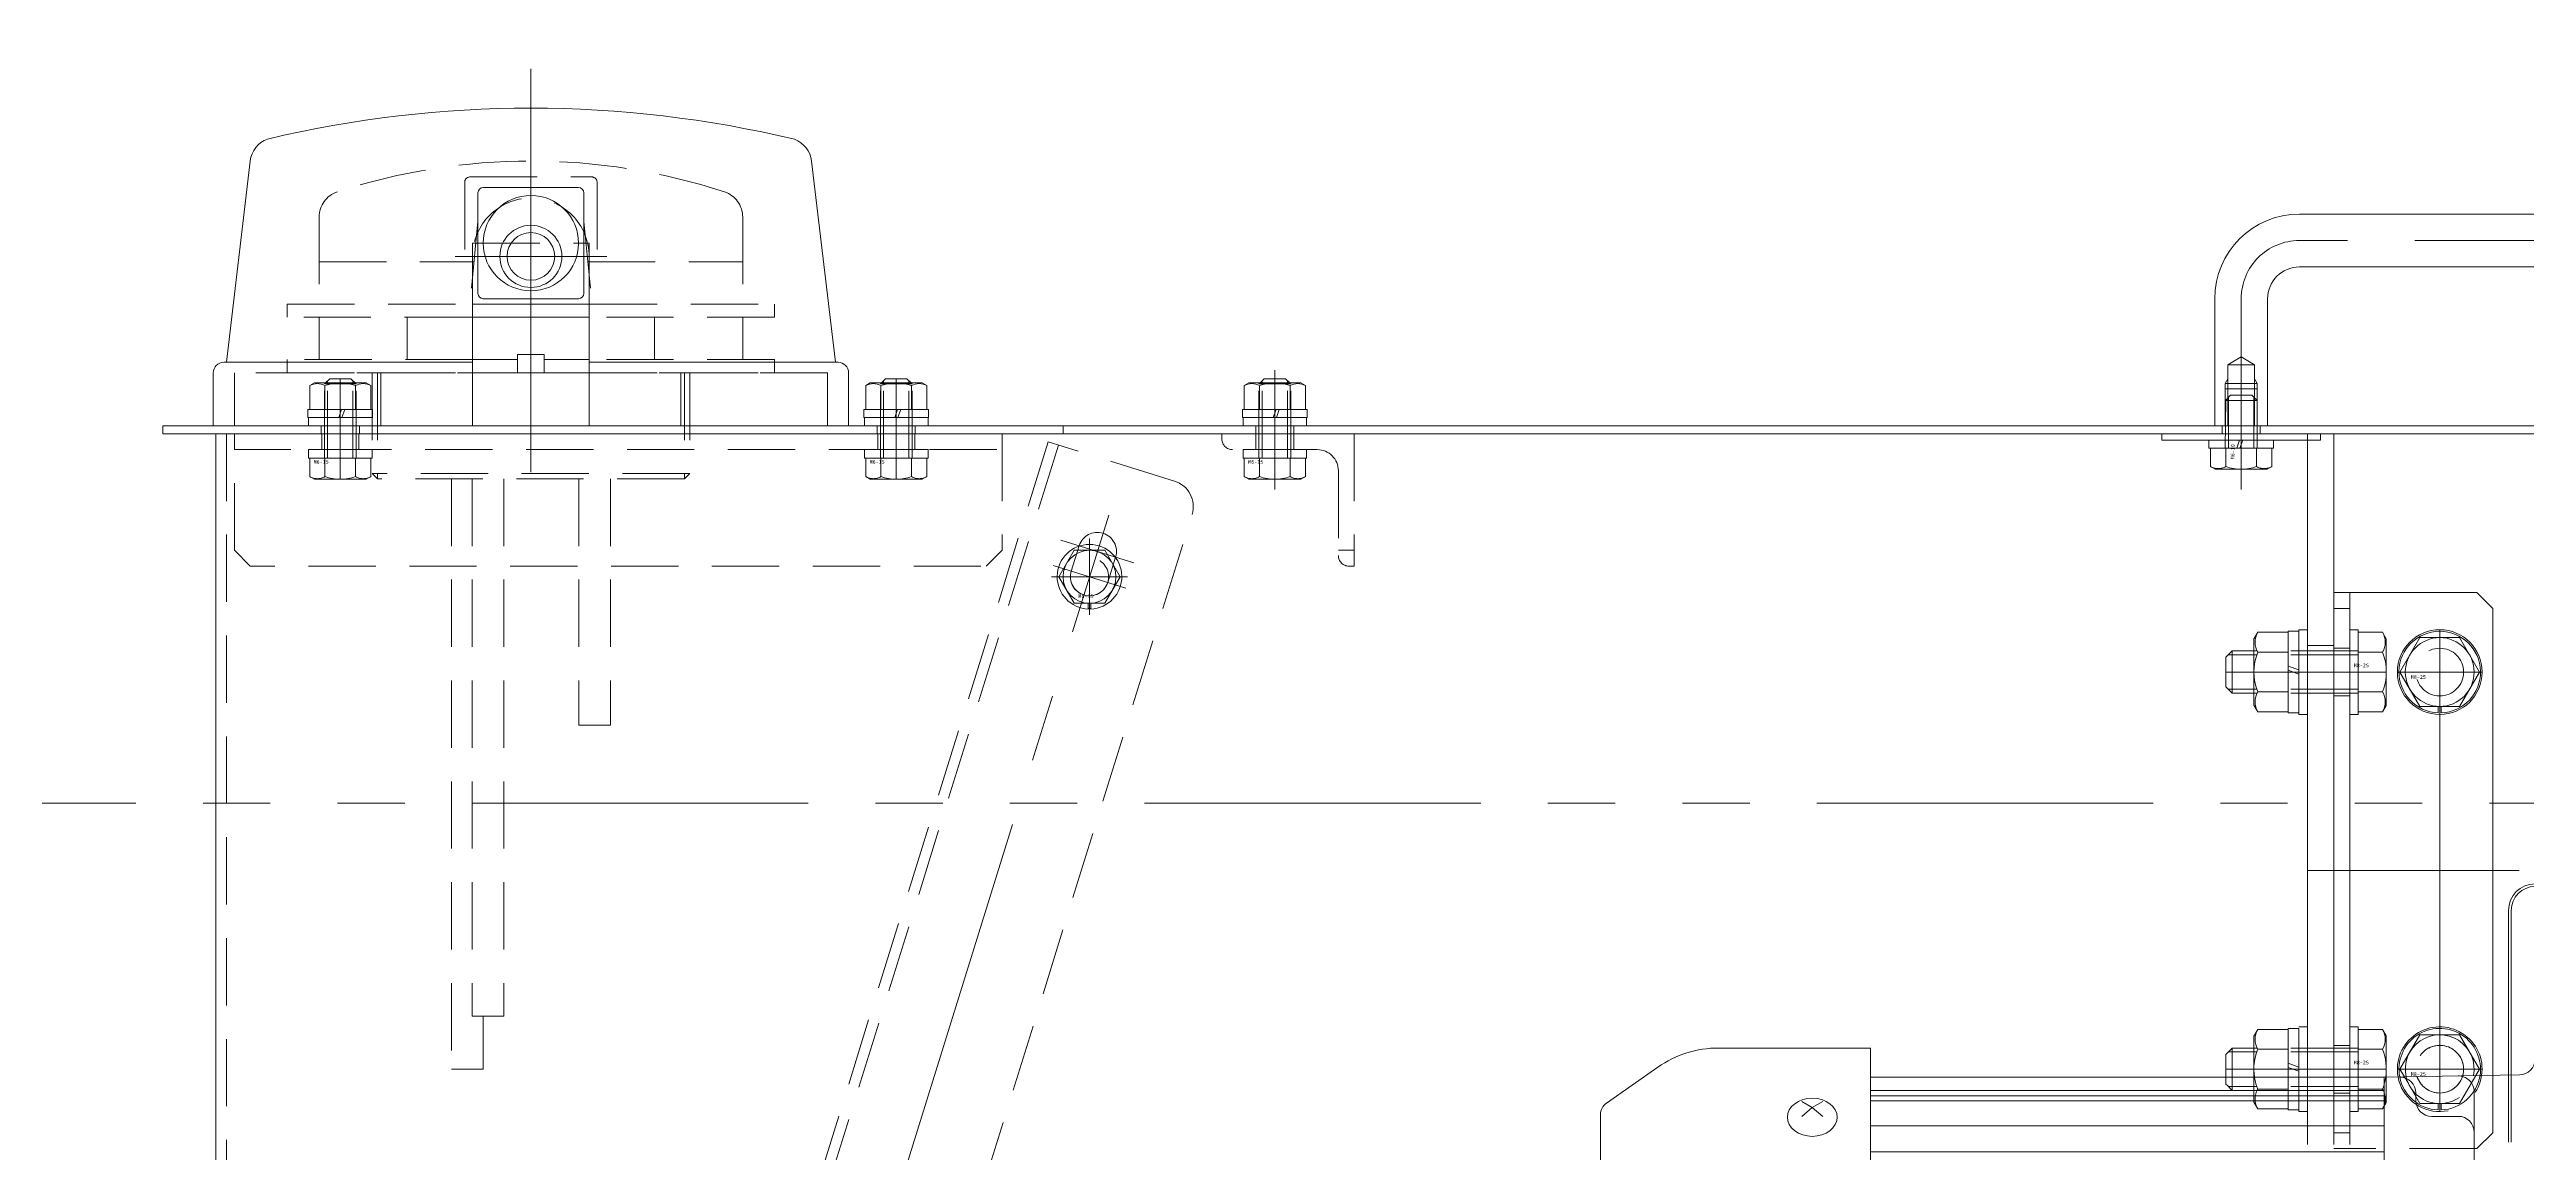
# Model space of a CAD drawing. Units: millimetres at full size. Extents: x -34906 to 7411, y -8440 to 3030.
# Drawn here: x 344.1 to 811.9, y -2925.3 to -2717 of the extents above; entities that cross this region are included whole.
import ezdxf
from ezdxf.enums import TextEntityAlignment as Align

# ---------------------------------------------------------------- set-up
doc = ezdxf.new("R2010")
doc.units = ezdxf.units.MM
doc.header["$LTSCALE"] = 4
for name, pattern in [('USER1', [28.575, 19.05, -3.175, 3.175, -3.175]), ('USER3', [31.75, 15.875, -3.175, 3.175, -3.175, 3.175, -3.175]), ('USER4', [4.7625, 3.175, -1.5875])]:
    doc.linetypes.add(name, pattern=pattern)
for name, color, linetype, lineweight in [('0-0_0', 7, 'Continuous', 9), ('0-2_01_外形線', 7, 'Continuous', 18), ('0-3_04_中心線', 7, 'USER1', 9), ('0-6_02_細線', 5, 'Continuous', 18), ('0-8_05_仮想線', 2, 'Continuous', 18), ('0-A_03_かくれ線', 6, 'USER4', 18)]:
    doc.layers.add(name, color=color, linetype=linetype, lineweight=lineweight)
doc.styles.add('ＭＳ ゴシック', font='')
doc.styles.get('ＭＳ ゴシック').set_extended_font_data('MS Gothic')

msp = doc.modelspace()

# ---------------------------------------------------------------- linework, layer by layer
at = {"layer": '0-0_0', "lineweight": 18}
for p, q in [((424.033, -2788.086), (424.033, -2753.586)), ((446.033, -2788.086), (446.033, -2753.586)), ((446.033, -2778.086), (424.033, -2778.086)), ((647.867, -2909.203), (638.141, -2916.013)), ((688.033, -2905.586), (659.339, -2905.586)), ((688.033, -2970.586), (688.033, -2905.586)), ((688.033, -2911.086), (785.033, -2911.086)), ((688.033, -2913.586), (785.033, -2913.586)), ((755.033, -2911.086), (785.033, -2911.086)), ((785.033, -2911.103), (810.585, -2910.649)), ((785.033, -2970.586), (785.033, -2911.086)), ((785.033, -2911.086), (785.033, -2970.586)), ((791.033, -2915.086), (791.033, -2914.086)), ((802.033, -3027.325), (802.033, -2913.847)), ((637.033, -2970.586), (637.033, -2918.143)), ((675.033, -2915.67), (677.033, -2916.846)), ((677.033, -2916.846), (675.033, -2918.498)), ((688.033, -2914.586), (785.033, -2914.586)), ((688.033, -2915.586), (785.033, -2915.586)), ((791.033, -2915.086), (791.033, -2915.489)), ((794.033, -2918.489), (799.033, -2918.489)), ((688.033, -2920.27), (785.033, -2920.27)), ((688.033, -2925.22), (785.033, -2925.22))]:
    msp.add_line(p, q, dxfattribs=at)
msp.add_lwpolyline([(681.733, -2918.662), (681.642, -2917.959), (681.375, -2917.283), (680.94, -2916.66), (680.356, -2916.114), (679.644, -2915.666), (678.831, -2915.333), (677.949, -2915.128), (677.033, -2915.059), (676.116, -2915.128), (675.234, -2915.333), (674.421, -2915.666), (673.709, -2916.114), (673.125, -2916.66), (672.69, -2917.283), (672.423, -2917.959), (672.333, -2918.662), (672.423, -2919.365), (672.69, -2920.041), (673.125, -2920.664), (673.709, -2921.21), (674.421, -2921.658), (675.234, -2921.991), (676.116, -2922.196), (677.033, -2922.266), (677.949, -2922.196), (678.831, -2921.991), (679.644, -2921.658), (680.356, -2921.21), (680.94, -2920.664), (681.375, -2920.041), (681.642, -2919.365)], close=True, dxfattribs=at)
msp.add_lwpolyline([(679.033, -2915.67), (677.033, -2916.846), (679.033, -2918.498)], dxfattribs=at)
for centre, radius, start, end in [((659.339, -2925.586), 20, 90, 125), ((810.533, -2907.649), 3, 271, 0), ((788.033, -2914.086), 3, 0, 90), ((799.033, -2913.847), 3, 0, 90.98117), ((639.633, -2918.143), 2.6, 125, 180), ((794.033, -2915.489), 3, 180, 270), ((799.033, -2921.489), 3, 0, 90)]:
    msp.add_arc(centre, radius, start, end, dxfattribs=at)
at = {"layer": '0-2_01_外形線'}
for p, q in [((377.533, -2776.086), (382.033, -2738.086)), ((492.533, -2776.086), (488.033, -2738.086)), ((425.033, -2744.086), (425.033, -2763.086)), ((426.033, -2743.086), (444.033, -2743.086)), ((445.033, -2744.086), (445.033, -2763.086)), ((867.033, -2748.087), (769.033, -2748.087)), ((443.679, -2756.086), (426.533, -2756.086)), ((867.033, -2758.087), (769.033, -2758.087)), ((426.033, -2764.086), (444.033, -2764.086)), ((753.033, -2788.086), (753.033, -2764.087)), ((763.033, -2788.086), (763.033, -2764.087)), ((446.033, -2765.086), (424.033, -2765.086)), ((446.033, -2767.586), (424.033, -2767.586)), ((375.033, -2788.086), (375.033, -2778.086)), ((424.033, -2776.086), (377.033, -2776.086)), ((432.533, -2775.586), (424.033, -2775.586)), ((437.533, -2774.586), (437.533, -2778.086)), ((446.033, -2775.586), (437.533, -2775.586)), ((446.033, -2776.086), (493.033, -2776.086)), ((495.033, -2788.086), (495.033, -2778.086)), ((393.259, -2780.49), (394.133, -2779.986)), ((393.259, -2784.986), (393.259, -2780.49)), ((394.133, -2779.986), (403.933, -2779.986)), ((396.146, -2785.086), (396.146, -2780.59)), ((396.233, -2779.986), (397.033, -2779.186)), ((401.033, -2779.186), (397.033, -2779.186)), ((399.033, -2780.086), (399.033, -2785.086)), ((401.833, -2779.986), (401.033, -2779.186)), ((401.92, -2784.986), (401.92, -2780.49)), ((498.259, -2780.49), (499.133, -2779.986)), ((498.259, -2784.986), (498.259, -2780.49)), ((499.133, -2779.986), (508.933, -2779.986)), ((501.146, -2785.086), (501.146, -2780.59)), ((501.233, -2779.986), (502.033, -2779.186)), ((506.033, -2779.186), (502.033, -2779.186)), ((504.033, -2780.086), (504.033, -2785.086)), ((506.833, -2779.986), (506.033, -2779.186)), ((506.92, -2784.986), (506.92, -2780.49)), ((569.759, -2780.49), (570.633, -2779.986)), ((569.759, -2784.986), (569.759, -2780.49)), ((570.633, -2779.986), (580.433, -2779.986)), ((572.646, -2785.086), (572.646, -2780.59)), ((572.733, -2779.986), (573.533, -2779.186)), ((577.533, -2779.186), (573.533, -2779.186)), ((575.533, -2780.086), (575.533, -2785.086)), ((578.333, -2779.986), (577.533, -2779.186)), ((578.42, -2784.986), (578.42, -2780.49)), ((392.933, -2784.986), (399.279, -2784.986)), ((392.933, -2786.486), (392.933, -2784.986)), ((392.933, -2786.486), (398.733, -2786.486)), ((405.033, -2786.486), (393.033, -2786.486)), ((393.033, -2786.486), (393.033, -2788.086)), ((393.259, -2784.986), (404.806, -2784.986)), ((398.733, -2786.486), (399.279, -2784.986)), ((399.033, -2784.986), (399.033, -2786.486)), ((399.333, -2786.486), (399.879, -2784.986)), ((399.333, -2786.486), (405.133, -2786.486)), ((399.879, -2784.986), (405.133, -2784.986)), ((405.033, -2786.486), (405.033, -2788.086)), ((405.133, -2784.986), (405.133, -2786.486)), ((497.933, -2784.986), (504.279, -2784.986)), ((497.933, -2786.486), (497.933, -2784.986)), ((497.933, -2786.486), (503.733, -2786.486)), ((510.033, -2786.486), (498.033, -2786.486)), ((498.033, -2786.486), (498.033, -2788.086)), ((498.259, -2784.986), (509.806, -2784.986)), ((503.733, -2786.486), (504.279, -2784.986)), ((504.033, -2784.986), (504.033, -2786.486)), ((504.333, -2786.486), (504.879, -2784.986)), ((504.333, -2786.486), (510.133, -2786.486)), ((504.879, -2784.986), (510.133, -2784.986)), ((510.033, -2786.486), (510.033, -2788.086)), ((510.133, -2784.986), (510.133, -2786.486)), ((569.433, -2784.986), (575.779, -2784.986)), ((569.433, -2786.486), (569.433, -2784.986)), ((569.433, -2786.486), (575.233, -2786.486)), ((581.533, -2786.486), (569.533, -2786.486)), ((569.533, -2786.486), (569.533, -2788.086)), ((569.759, -2784.986), (581.306, -2784.986)), ((575.233, -2786.486), (575.779, -2784.986)), ((575.533, -2784.986), (575.533, -2786.486)), ((575.833, -2786.486), (576.379, -2784.986)), ((575.833, -2786.486), (581.633, -2786.486)), ((576.379, -2784.986), (581.633, -2784.986)), ((581.533, -2786.486), (581.533, -2788.086)), ((581.633, -2784.986), (581.633, -2786.486)), ((375.033, -2788.086), (495.033, -2788.086)), ((375.533, -2789.586), (375.533, -3134.586)), ((770.533, -2789.586), (375.533, -2789.586)), ((405.033, -2788.086), (393.033, -2788.086)), ((510.033, -2788.086), (498.033, -2788.086)), ((581.533, -2788.086), (569.533, -2788.086)), ((753.033, -2788.086), (763.033, -2788.086)), ((770.533, -2789.586), (775.533, -2789.586)), ((770.533, -2911.086), (770.533, -2789.586)), ((770.533, -2789.586), (770.533, -2911.086)), ((775.533, -2911.086), (775.533, -2789.586)), ((1095.533, -2789.586), (775.533, -2789.586)), ((775.533, -2911.086), (775.533, -2789.586)), ((534.759, -2816.586), (537.646, -2811.586)), ((537.646, -2811.586), (543.42, -2811.586)), ((543.42, -2811.586), (546.306, -2816.586)), ((537.646, -2821.586), (534.759, -2816.586)), ((775.533, -2819.586), (802.533, -2819.586)), ((775.533, -2911.086), (775.533, -2819.586)), ((778.533, -2911.086), (778.533, -2819.586)), ((540.308, -2821.586), (540.308, -2822.682)), ((540.758, -2821.586), (540.758, -2822.682)), ((775.533, -2822.586), (778.533, -2822.586)), ((760.433, -2840.836), (760.433, -2828.336)), ((766.933, -2833.458), (766.933, -2826.886)), ((766.933, -2826.886), (768.933, -2826.886)), ((766.933, -2842.092), (766.933, -2827.08)), ((768.933, -2826.586), (768.933, -2842.586)), ((768.933, -2826.586), (770.533, -2826.586)), ((768.933, -2834.186), (768.933, -2826.886)), ((770.533, -2842.586), (770.533, -2826.586)), ((778.533, -2826.586), (778.533, -2842.586)), ((778.533, -2826.586), (780.133, -2826.586)), ((780.133, -2842.586), (780.133, -2826.586)), ((780.133, -2842.092), (780.133, -2827.08)), ((780.133, -2827.08), (784.737, -2827.08)), ((784.737, -2827.08), (785.433, -2828.286)), ((785.433, -2828.286), (785.433, -2840.886)), ((791.78, -2828.086), (799.286, -2828.086)), ((799.286, -2828.086), (803.038, -2834.586)), ((755.433, -2831.486), (755.133, -2831.786)), ((755.133, -2831.786), (755.133, -2837.386)), ((756.333, -2830.586), (755.433, -2831.486)), ((756.333, -2830.586), (756.333, -2838.586)), ((760.433, -2830.586), (756.333, -2830.586)), ((766.933, -2830.833), (761.158, -2830.833)), ((768.933, -2834.186), (766.933, -2833.458)), ((766.933, -2842.286), (766.933, -2834.258)), ((768.933, -2834.986), (766.933, -2834.258)), ((780.133, -2830.833), (784.737, -2830.833)), ((803.038, -2834.586), (799.286, -2841.086)), ((755.433, -2837.686), (755.133, -2837.386)), ((756.333, -2838.586), (755.433, -2837.686)), ((760.433, -2838.586), (756.333, -2838.586)), ((766.933, -2838.339), (761.158, -2838.339)), ((768.933, -2842.286), (768.933, -2834.986)), ((780.133, -2838.339), (784.737, -2838.339)), ((768.933, -2842.286), (766.933, -2842.286)), ((768.933, -2842.586), (770.533, -2842.586)), ((778.533, -2842.586), (780.133, -2842.586)), ((780.133, -2842.092), (784.737, -2842.092)), ((784.737, -2842.092), (785.433, -2840.886)), ((799.286, -2841.086), (791.78, -2841.086)), ((795.233, -2841.086), (795.233, -2842.28)), ((795.833, -2841.086), (795.833, -2842.28)), ((808.533, -2879.586), (808.533, -2910.685)), ((809.033, -2910.676), (809.033, -2879.586)), ((760.433, -2911.086), (760.433, -2903.336)), ((766.933, -2901.886), (768.933, -2901.886)), ((768.933, -2901.586), (770.533, -2901.586)), ((768.933, -2909.986), (768.933, -2901.886)), ((770.533, -2911.086), (770.533, -2901.586)), ((778.533, -2901.586), (778.533, -2911.086)), ((778.533, -2901.586), (780.133, -2901.586)), ((780.133, -2911.086), (780.133, -2901.586)), ((780.133, -2902.08), (784.737, -2902.08)), ((784.737, -2902.08), (785.433, -2903.286)), ((785.433, -2903.286), (785.433, -2911.096)), ((788.027, -2909.586), (791.78, -2903.086)), ((791.78, -2903.086), (799.286, -2903.086)), ((799.286, -2903.086), (803.038, -2909.586)), ((755.433, -2906.486), (755.133, -2906.786)), ((755.133, -2906.786), (755.133, -2911.086)), ((756.333, -2905.586), (755.433, -2906.486)), ((756.333, -2905.586), (756.333, -2911.086)), ((760.433, -2905.586), (756.333, -2905.586)), ((766.933, -2905.833), (761.158, -2905.833)), ((768.933, -2909.186), (766.933, -2908.458)), ((768.933, -2909.986), (766.933, -2909.258)), ((780.133, -2905.833), (784.737, -2905.833)), ((788.864, -2911.035), (788.027, -2909.586)), ((803.038, -2909.586), (802.34, -2910.795)), ((755.433, -2912.686), (755.133, -2912.386)), ((756.333, -2913.586), (755.433, -2912.686)), ((760.433, -2913.586), (756.333, -2913.586)), ((768.933, -2911.086), (768.933, -2909.986)), ((780.133, -2913.339), (784.737, -2913.339)), ((761.158, -2917.092), (760.433, -2915.836)), ((768.933, -2917.286), (766.933, -2917.286)), ((768.933, -2917.586), (770.533, -2917.586)), ((778.533, -2917.586), (780.133, -2917.586)), ((780.133, -2917.092), (784.737, -2917.092)), ((784.737, -2917.092), (785.433, -2915.886))]:
    msp.add_line(p, q, dxfattribs=at)
for points in [[(437.533, -2774.586), (432.533, -2774.586), (432.533, -2778.086)], [(404.806, -2784.986), (404.806, -2780.49), (403.933, -2779.986)], [(509.806, -2784.986), (509.806, -2780.49), (508.933, -2779.986)], [(581.306, -2784.986), (581.306, -2780.49), (580.433, -2779.986)], [(1097.533, -2788.086), (535.533, -2788.086), (535.533, -2789.586), (1097.533, -2789.586)], [(546.306, -2816.586), (543.42, -2821.586), (537.646, -2821.586)], [(805.533, -2910.738), (805.533, -2822.586), (802.533, -2819.586)], [(766.933, -2827.08), (761.158, -2827.08), (760.433, -2828.336)], [(791.78, -2841.086), (788.027, -2834.586), (791.78, -2828.086)], [(766.933, -2842.092), (761.158, -2842.092), (760.433, -2840.836)], [(766.933, -2902.08), (761.158, -2902.08), (760.433, -2903.336)], [(766.933, -2911.086), (766.933, -2909.258), (766.933, -2901.886)]]:
    msp.add_lwpolyline(points, dxfattribs=at)
msp.add_lwpolyline([(535.533, -2788.086), (365.533, -2788.086), (365.533, -2789.586), (535.533, -2789.586)], close=True, dxfattribs=at)
for centre, radius in [((435.033, -2753.586), 9), ((435.033, -2756.086), 5.866), ((435.033, -2756.086), 4.5), ((540.533, -2816.586), 5), ((795.533, -2834.586), 8), ((795.533, -2834.586), 6.5)]:
    msp.add_circle(centre, radius, dxfattribs=at)
for centre, radius, start, end in [((434.968, -2942.521), 214.424, 76.56501, 103.39964), ((387, -2738.628), 5, 110.14987, 173.41806), ((483.066, -2738.659), 5, 6.58194, 69.85013), ((426.033, -2744.086), 1, 90, 180), ((444.033, -2744.086), 1, 0, 90), ((769.033, -2764.087), 16, 90, 180), ((769.033, -2764.087), 6, 90, 180), ((426.033, -2763.086), 1, 180, 270), ((444.033, -2763.086), 1, 270, 0), ((377.033, -2778.086), 2, 90, 180), ((493.033, -2778.086), 2, 0, 90), ((394.703, -2782.99), 2.887, 60.00001, 119.99999), ((399.033, -2788.5), 8.514, 70.18087, 109.81913), ((403.363, -2782.99), 2.887, 60.00001, 119.99999), ((499.703, -2782.99), 2.887, 60.00001, 119.99999), ((504.033, -2788.5), 8.514, 70.18087, 109.81913), ((508.363, -2782.99), 2.887, 60.00001, 119.99999), ((571.203, -2782.99), 2.887, 60.00001, 119.99999), ((575.533, -2788.5), 8.514, 70.18087, 109.81913), ((579.863, -2782.99), 2.887, 60.00001, 119.99999), ((540.533, -2816.586), 6.1, 272.11385, 267.88615), ((540.533, -2816.586), 6, 267.8509, 272.11385), ((764.408, -2828.957), 3.753, 150.00001, 209.99999), ((781.487, -2828.957), 3.753, 330.00001, 29.99999), ((795.533, -2834.586), 7.7, 272.23287, 267.76713), ((770.509, -2834.586), 10.076, 158.13461, 201.86539), ((774.968, -2834.586), 10.465, 338.98558, 21.01442), ((764.408, -2840.215), 3.753, 150.00001, 209.99999), ((781.487, -2840.215), 3.753, 330.00001, 29.99999), ((813.533, -2879.586), 5, 90, 180), ((813.533, -2879.586), 4.5, 90, 180), ((764.408, -2903.957), 3.753, 150.00001, 209.99999), ((781.487, -2903.957), 3.753, 330.00001, 29.99999), ((795.533, -2909.586), 8, 351.44811, 190.59101), ((795.533, -2909.586), 7.7, 351.07148, 190.96764), ((795.533, -2909.586), 6.5, 349.2106, 192.82852), ((770.509, -2909.586), 10.076, 158.13461, 188.56001), ((774.968, -2909.586), 10.465, 351.69201, 21.01442)]:
    msp.add_arc(centre, radius, start, end, dxfattribs=at)
at = {"layer": '0-3_04_中心線', "color": 1, "lineweight": 18}
for p, q in [((435.033, -2796.847), (435.033, -2717.026)), ((867.033, -2753.087), (769.033, -2753.087)), ((758.033, -2798.086), (758.033, -2764.087)), ((575.533, -2777.586), (575.533, -2800.086)), ((575.533, -2800.086), (575.533, -2778.086)), ((575.533, -2797.086), (575.533, -2778.086)), ((575.533, -2799.586), (575.533, -2778.086)), ((758.033, -2777.586), (758.033, -2800.086)), ((758.033, -2799.586), (758.033, -2778.086)), ((399.033, -2779.186), (399.033, -2798.186)), ((399.033, -2795.086), (399.033, -2782.586)), ((435.033, -2795.086), (435.033, -2782.586)), ((504.033, -2779.186), (504.033, -2798.186)), ((504.033, -2795.086), (504.033, -2782.586)), ((575.533, -2779.186), (575.533, -2798.186)), ((758.032, -2782.285), (758.032, -2796.285)), ((399.033, -2797.586), (399.033, -2784.586)), ((504.033, -2797.586), (504.033, -2784.586)), ((575.533, -2798.086), (575.533, -2785.086)), ((503.38, -2936.146), (544.153, -2804.935)), ((535.141, -2809.675), (548.892, -2813.948)), ((540.533, -2823.786), (540.533, -2809.386)), ((540.533, -2810.486), (540.533, -2822.686)), ((533.657, -2814.449), (547.408, -2818.723)), ((547.733, -2816.586), (533.333, -2816.586)), ((534.433, -2816.586), (546.633, -2816.586)), ((795.533, -2826.586), (795.533, -2842.586)), ((795.533, -2827.086), (795.533, -2917.086)), ((795.533, -2915.186), (795.533, -2828.986)), ((795.533, -2840.186), (795.533, -2828.986)), ((785.433, -2834.586), (755.133, -2834.586)), ((768.033, -2834.586), (778.033, -2834.586)), ((770.533, -2834.586), (783.533, -2834.586)), ((787.533, -2834.586), (803.533, -2834.586)), ((788.033, -2834.586), (803.033, -2834.586)), ((801.133, -2834.586), (789.933, -2834.586)), ((770.533, -2872.086), (810.533, -2872.086)), ((795.533, -2901.586), (795.533, -2917.586)), ((795.533, -2915.186), (795.533, -2903.986)), ((785.433, -2909.586), (755.133, -2909.586)), ((768.033, -2909.586), (778.033, -2909.586)), ((770.533, -2909.586), (783.533, -2909.586)), ((787.533, -2909.586), (803.533, -2909.586)), ((788.033, -2909.586), (803.033, -2909.586)), ((801.133, -2909.586), (789.933, -2909.586))]:
    msp.add_line(p, q, dxfattribs=at)
msp.add_arc((769.033, -2764.087), 11, 90, 180, dxfattribs=at)
at = {"layer": '0-6_02_細線'}
for p, q in [((396.633, -2779.586), (396.633, -2779.986)), ((401.433, -2779.586), (401.433, -2779.986)), ((501.633, -2779.586), (501.633, -2779.986)), ((506.433, -2779.586), (506.433, -2779.986)), ((573.133, -2779.586), (573.133, -2779.986)), ((577.933, -2779.586), (577.933, -2779.986)), ((760.433, -2831.336), (755.583, -2831.336)), ((760.433, -2837.836), (755.583, -2837.836)), ((760.433, -2906.336), (755.583, -2906.336))]:
    msp.add_line(p, q, dxfattribs=at)
at = {"layer": '0-8_05_仮想線', "linetype": 'USER3'}
msp.add_line((1122.409, -2859.317), (-1065.701, -2859.317), dxfattribs=at)
at = {"layer": '0-A_03_かくれ線'}
for p, q in [((423.533, -2741.086), (446.533, -2741.086)), ((422.533, -2742.086), (422.533, -2757.086)), ((447.533, -2742.086), (447.533, -2757.086)), ((395.033, -2748.654), (395.033, -2765.086)), ((425.033, -2749.475), (423.502, -2765.086)), ((445.033, -2749.475), (446.563, -2765.086)), ((475.033, -2748.654), (475.033, -2765.086)), ((424.033, -2753.586), (446.033, -2753.586)), ((395.033, -2757.086), (424.287, -2757.086)), ((420.707, -2756.125), (449.358, -2756.125)), ((424.033, -2756.086), (424.033, -2788.086)), ((445.779, -2757.086), (475.033, -2757.086)), ((446.033, -2756.086), (446.033, -2788.086)), ((389.033, -2765.086), (481.033, -2765.086)), ((389.033, -2767.586), (389.033, -2765.086)), ((481.033, -2767.586), (389.033, -2767.586)), ((395.033, -2767.586), (395.033, -2775.586)), ((411.663, -2767.586), (411.663, -2775.586)), ((435.033, -2768.215), (435.033, -2795.622)), ((458.403, -2767.586), (458.403, -2775.586)), ((475.033, -2767.586), (475.033, -2775.586)), ((481.033, -2765.086), (481.033, -2767.586)), ((491.033, -2778.086), (379.033, -2778.086)), ((379.033, -2778.086), (379.033, -2788.086)), ((424.033, -2775.586), (389.033, -2775.586)), ((389.033, -2775.586), (389.033, -2778.086)), ((389.033, -2778.086), (481.033, -2778.086)), ((405.033, -2778.086), (405.033, -2797.086)), ((406.033, -2778.086), (406.033, -2798.086)), ((406.704, -2778.086), (406.704, -2788.086)), ((481.033, -2775.586), (446.033, -2775.586)), ((463.361, -2778.086), (463.361, -2788.086)), ((464.033, -2778.086), (464.033, -2798.086)), ((481.033, -2778.086), (481.033, -2775.586)), ((491.033, -2778.086), (491.033, -2788.086)), ((758.033, -2775.084), (755.533, -2776.586)), ((755.533, -2776.586), (755.533, -2788.086)), ((760.533, -2776.586), (758.033, -2775.084)), ((396.033, -2780.186), (396.233, -2779.986)), ((402.033, -2780.186), (396.033, -2780.186)), ((396.033, -2794.186), (396.033, -2780.186)), ((396.633, -2794.186), (396.633, -2779.986)), ((401.433, -2794.186), (401.433, -2779.986)), ((402.033, -2780.186), (401.833, -2779.986)), ((402.033, -2794.186), (402.033, -2780.186)), ((501.033, -2780.186), (501.233, -2779.986)), ((507.033, -2780.186), (501.033, -2780.186)), ((501.033, -2794.186), (501.033, -2780.186)), ((501.633, -2794.186), (501.633, -2779.986)), ((506.433, -2794.186), (506.433, -2779.986)), ((507.033, -2780.186), (506.833, -2779.986)), ((507.033, -2794.186), (507.033, -2780.186)), ((572.533, -2780.186), (572.733, -2779.986)), ((578.533, -2780.186), (572.533, -2780.186)), ((572.533, -2794.186), (572.533, -2780.186)), ((573.133, -2794.186), (573.133, -2779.986)), ((577.933, -2794.186), (577.933, -2779.986)), ((578.533, -2780.186), (578.333, -2779.986)), ((578.533, -2794.186), (578.533, -2780.186)), ((755.032, -2783.285), (755.232, -2783.085)), ((755.032, -2792.285), (755.132, -2783.185)), ((761.032, -2783.285), (755.032, -2783.285)), ((755.033, -2780.086), (755.533, -2779.22)), ((761.033, -2781.086), (755.033, -2781.086)), ((755.232, -2783.085), (756.032, -2782.285)), ((755.632, -2792.285), (755.632, -2782.685)), ((755.632, -2782.685), (755.632, -2783.085)), ((760.032, -2782.285), (756.032, -2782.285)), ((760.033, -2780.086), (756.033, -2780.086)), ((760.832, -2783.085), (760.032, -2782.285)), ((760.432, -2792.285), (760.432, -2782.685)), ((760.432, -2782.685), (760.432, -2783.085)), ((761.033, -2780.086), (760.533, -2779.22)), ((761.032, -2783.285), (760.832, -2783.085)), ((761.032, -2792.285), (761.032, -2783.285)), ((761.033, -2788.086), (761.033, -2780.086)), ((575.533, -2797.586), (575.533, -2784.586)), ((377.533, -2789.586), (377.533, -3157.586)), ((379.033, -2811.586), (379.033, -2789.586)), ((523.033, -2789.586), (379.033, -2789.586)), ((523.033, -2792.586), (379.033, -2792.586)), ((405.033, -2792.586), (393.033, -2792.586)), ((393.033, -2792.586), (393.033, -2794.186)), ((395.433, -2788.086), (395.433, -2789.586)), ((395.533, -2792.586), (395.533, -2789.586)), ((402.533, -2792.586), (402.533, -2789.586)), ((402.633, -2788.086), (402.633, -2789.586)), ((405.033, -2788.086), (405.033, -2789.586)), ((405.033, -2792.586), (405.033, -2794.186)), ((465.033, -2788.086), (465.033, -2789.586)), ((532.737, -2791.126), (484.664, -2945.829)), ((534.647, -2791.719), (486.574, -2946.422)), ((510.033, -2792.586), (498.033, -2792.586)), ((498.033, -2792.586), (498.033, -2794.186)), ((500.433, -2788.086), (500.433, -2789.586)), ((500.533, -2792.586), (500.533, -2789.586)), ((507.533, -2792.586), (507.533, -2789.586)), ((507.633, -2788.086), (507.633, -2789.586)), ((510.033, -2792.586), (510.033, -2794.186)), ((524.033, -2789.586), (524.033, -2811.586)), ((556.611, -2798.544), (532.737, -2791.126)), ((590.533, -2789.586), (565.533, -2789.586)), ((565.533, -2789.586), (565.533, -2790.586)), ((583.533, -2792.586), (567.533, -2792.586)), ((581.533, -2792.586), (569.533, -2792.586)), ((569.533, -2792.586), (569.533, -2794.186)), ((571.933, -2790.086), (571.933, -2788.086)), ((571.933, -2789.586), (571.933, -2788.086)), ((571.933, -2789.586), (571.933, -2788.086)), ((571.933, -2788.086), (571.933, -2789.586)), ((571.933, -2792.586), (571.933, -2789.586)), ((571.933, -2789.586), (571.933, -2792.586)), ((579.133, -2790.086), (579.133, -2788.086)), ((579.133, -2789.586), (579.133, -2788.086)), ((579.133, -2789.586), (579.133, -2788.086)), ((579.133, -2788.086), (579.133, -2789.586)), ((579.133, -2792.586), (579.133, -2789.586)), ((579.133, -2789.586), (579.133, -2792.586)), ((581.533, -2792.586), (581.533, -2794.186)), ((590.533, -2789.586), (590.533, -2814.586)), ((757.732, -2790.785), (751.932, -2790.785)), ((751.932, -2792.285), (751.932, -2790.785)), ((757.186, -2792.285), (751.932, -2792.285)), ((752.032, -2790.785), (764.032, -2790.785)), ((763.806, -2790.785), (752.259, -2790.785)), ((752.259, -2792.285), (752.259, -2795.78)), ((763.806, -2792.285), (752.259, -2792.285)), ((754.433, -2788.086), (754.433, -2789.586)), ((754.433, -2789.586), (754.433, -2788.086)), ((754.433, -2789.586), (754.433, -2788.086)), ((755.145, -2792.285), (755.145, -2795.78)), ((757.732, -2790.785), (757.186, -2792.285)), ((758.332, -2790.785), (757.786, -2792.285)), ((764.132, -2792.285), (757.786, -2792.285)), ((764.132, -2790.785), (758.332, -2790.785)), ((760.919, -2792.285), (760.919, -2795.78)), ((761.633, -2788.086), (761.633, -2789.586)), ((761.633, -2789.586), (761.633, -2788.086)), ((761.633, -2789.586), (761.633, -2788.086)), ((763.806, -2792.285), (763.806, -2795.78)), ((764.132, -2790.785), (764.132, -2792.285)), ((405.033, -2794.186), (393.033, -2794.186)), ((393.259, -2794.186), (393.259, -2797.682)), ((404.806, -2794.186), (393.259, -2794.186)), ((396.146, -2794.186), (396.146, -2797.682)), ((401.92, -2794.186), (401.92, -2797.682)), ((404.806, -2794.186), (404.806, -2797.682)), ((465.033, -2797.086), (405.033, -2797.086)), ((510.033, -2794.186), (498.033, -2794.186)), ((498.259, -2794.186), (498.259, -2797.682)), ((509.806, -2794.186), (498.259, -2794.186)), ((501.146, -2794.186), (501.146, -2797.682)), ((506.92, -2794.186), (506.92, -2797.682)), ((509.806, -2794.186), (509.806, -2797.682)), ((581.533, -2794.186), (569.533, -2794.186)), ((569.759, -2794.186), (569.759, -2797.682)), ((581.306, -2794.186), (569.759, -2794.186)), ((572.646, -2794.186), (572.646, -2797.682)), ((578.42, -2794.186), (578.42, -2797.682)), ((581.306, -2794.186), (581.306, -2797.682)), ((587.533, -2796.586), (587.533, -2812.586)), ((752.259, -2795.78), (753.132, -2796.285)), ((762.932, -2796.285), (753.132, -2796.285)), ((763.806, -2795.78), (762.932, -2796.285)), ((393.259, -2797.682), (394.133, -2798.186)), ((403.933, -2798.186), (394.133, -2798.186)), ((404.806, -2797.682), (403.933, -2798.186)), ((420.012, -2798.086), (420.012, -2909.586)), ((423.94, -2798.086), (423.94, -2899.586)), ((429.94, -2798.086), (429.94, -2899.586)), ((444.054, -2798.086), (444.054, -2844.586)), ((450.054, -2798.086), (450.054, -2844.586)), ((498.259, -2797.682), (499.133, -2798.186)), ((508.933, -2798.186), (499.133, -2798.186)), ((509.806, -2797.682), (508.933, -2798.186)), ((569.759, -2797.682), (570.633, -2798.186)), ((580.433, -2798.186), (570.633, -2798.186)), ((581.306, -2797.682), (580.433, -2798.186)), ((514.796, -2949.956), (559.902, -2804.803)), ((537.095, -2815.518), (538.579, -2810.743)), ((379.033, -2811.586), (382.033, -2814.586)), ((520.033, -2814.586), (382.033, -2814.586)), ((524.033, -2811.586), (521.033, -2814.586)), ((545.454, -2812.879), (543.971, -2817.654)), ((587.533, -2811.586), (590.533, -2811.586)), ((590.533, -2814.586), (589.533, -2814.586)), ((770.533, -2829.586), (775.533, -2829.586)), ((775.533, -2830.086), (778.533, -2830.086)), ((795.533, -2827.086), (795.533, -2842.086)), ((780.133, -2830.586), (760.433, -2830.586)), ((780.133, -2831.336), (760.433, -2831.336)), ((780.133, -2837.836), (760.433, -2837.836)), ((780.133, -2838.586), (760.433, -2838.586)), ((775.533, -2839.086), (778.533, -2839.086)), ((450.054, -2844.586), (444.054, -2844.586)), ((429.94, -2899.586), (423.94, -2899.586)), ((426.012, -2899.586), (426.012, -2909.586)), ((795.533, -2902.086), (795.533, -2917.086)), ((426.012, -2909.586), (420.012, -2909.586)), ((780.133, -2905.586), (760.433, -2905.586)), ((780.133, -2906.336), (760.433, -2906.336)), ((775.533, -2905.086), (778.533, -2905.086)), ((755.133, -2911.086), (755.133, -2912.386)), ((755.433, -2912.686), (755.133, -2912.386)), ((756.333, -2913.586), (755.433, -2912.686)), ((760.433, -2912.836), (755.583, -2912.836)), ((756.333, -2911.086), (756.333, -2913.586)), ((760.433, -2913.586), (756.333, -2913.586)), ((760.433, -2915.836), (760.433, -2911.086)), ((780.133, -2912.836), (760.433, -2912.836)), ((780.133, -2912.836), (760.433, -2912.836)), ((780.133, -2913.586), (760.433, -2913.586)), ((780.133, -2913.586), (760.433, -2913.586)), ((766.933, -2913.339), (761.158, -2913.339)), ((766.933, -2917.286), (766.933, -2911.086)), ((768.933, -2911.086), (768.933, -2917.586)), ((770.533, -2911.086), (770.533, -3030.086)), ((770.533, -2911.086), (770.533, -3030.086)), ((770.533, -2917.586), (770.533, -2911.086)), ((775.533, -2911.086), (775.533, -3030.086)), ((775.533, -2911.086), (775.533, -3030.086)), ((775.533, -2911.086), (775.533, -2924.586)), ((775.533, -2914.086), (778.533, -2914.086)), ((778.533, -2911.086), (778.533, -2924.586)), ((778.533, -2911.086), (778.533, -2917.586)), ((780.133, -2917.586), (780.133, -2911.086)), ((780.133, -2913.339), (784.737, -2913.339)), ((785.433, -2911.096), (785.433, -2915.886)), ((791.78, -2916.086), (788.864, -2911.035)), ((802.34, -2910.795), (799.286, -2916.086)), ((805.533, -2910.738), (805.533, -2921.586)), ((808.533, -2910.685), (808.533, -3030.487)), ((809.033, -2910.676), (809.033, -3030.495)), ((768.933, -2917.286), (766.933, -2917.286)), ((768.933, -2917.586), (770.533, -2917.586)), ((778.533, -2917.586), (780.133, -2917.586)), ((780.133, -2917.092), (784.737, -2917.092)), ((784.737, -2917.092), (785.433, -2915.886)), ((799.286, -2916.086), (791.78, -2916.086)), ((795.233, -2916.086), (795.233, -2917.28)), ((795.833, -2916.086), (795.833, -2917.28)), ((775.533, -2921.586), (778.533, -2921.586)), ((805.533, -2921.586), (802.533, -2924.586)), ((802.533, -2924.586), (775.533, -2924.586))]:
    msp.add_line(p, q, dxfattribs=at)
for points in [[(465.033, -2778.086), (465.033, -2797.086), (464.033, -2798.086)], [(760.533, -2788.086), (760.533, -2776.586), (755.533, -2776.586)], [(755.033, -2788.086), (755.033, -2780.086), (761.033, -2780.086)], [(491.033, -2788.086), (486.033, -2788.086), (379.033, -2788.086)], [(464.033, -2798.086), (406.033, -2798.086), (405.033, -2797.086)], [(766.933, -2917.092), (761.158, -2917.092), (760.433, -2915.836)]]:
    msp.add_lwpolyline(points, dxfattribs=at)
msp.add_lwpolyline([(773.031, -2790.785), (743.033, -2790.785), (743.034, -2789.586), (773.032, -2789.586)], close=True, dxfattribs=at)
for centre, radius in [((540.533, -2816.586), 3.6), ((795.533, -2834.586), 4.5), ((795.533, -2834.586), 4.5), ((795.533, -2909.586), 4.5)]:
    msp.add_circle(centre, radius, dxfattribs=at)
for centre, radius, start, end in [((435.033, -2855.872), 117.786, 71.9213, 108.0787), ((423.533, -2742.086), 1, 90, 180), ((446.533, -2742.086), 1, 0, 90), ((400.033, -2748.654), 5, 108.0787, 180), ((435.033, -2756.086), 11, 0, 180), ((470.033, -2748.654), 5, 0, 71.9213), ((567.533, -2790.586), 2, 180, 270), ((583.533, -2796.586), 4, 0, 90), ((753.702, -2793.28), 2.887, 240.00001, 299.99999), ((758.032, -2787.77), 8.514, 250.18087, 289.81913), ((762.362, -2793.28), 2.887, 240.00001, 299.99999), ((394.703, -2795.182), 2.887, 240.00001, 299.99999), ((399.033, -2789.672), 8.514, 250.18087, 289.81913), ((403.363, -2795.182), 2.887, 240.00001, 299.99999), ((499.703, -2795.182), 2.887, 240.00001, 299.99999), ((504.033, -2789.672), 8.514, 250.18087, 289.81913), ((508.363, -2795.182), 2.887, 240.00001, 299.99999), ((555.127, -2803.319), 5, 342.73762, 72.73762), ((571.203, -2795.182), 2.887, 240.00001, 299.99999), ((575.533, -2789.672), 8.514, 250.18087, 289.81913), ((579.863, -2795.182), 2.887, 240.00001, 299.99999), ((542.017, -2811.811), 3.6, 342.73762, 162.73762), ((540.533, -2816.586), 3.6, 162.73762, 342.73762), ((589.533, -2812.586), 2, 180, 270), ((795.533, -2909.586), 4.5, 344.19797, 197.27627), ((770.509, -2909.586), 10.076, 188.56001, 201.86539), ((764.408, -2915.215), 3.753, 150.00001, 209.99999), ((774.968, -2909.586), 10.465, 338.98558, 351.69201), ((781.487, -2915.215), 3.753, 330.00001, 29.99999), ((795.533, -2909.586), 8, 190.59101, 351.44811), ((795.533, -2909.586), 7.7, 190.96764, 267.76713), ((795.533, -2909.586), 6.5, 192.82852, 349.2106), ((795.533, -2909.586), 4.5, 197.27627, 344.19797), ((795.533, -2909.586), 7.7, 272.23287, 351.07148)]:
    msp.add_arc(centre, radius, start, end, dxfattribs=at)

# ---------------------------------------------------------------- texts
at = {"layer": '0-A_03_かくれ線', "color": 7, "style": 'ＭＳ ゴシック'}
msp.add_text('M6-10', height=0.7331, rotation=90, dxfattribs=at).set_placement((757.005, -2794.423), align=Align.BOTTOM_LEFT)
for s, p in [('M6-15', (393.984, -2795.477)), ('M6-15', (498.984, -2795.477)), ('M6-15', (570.484, -2795.477)), ('M6-15', (538.434, -2820.815)), ('M8-25', (779.29, -2833.906)), ('M8-25', (790.056, -2836.095)), ('M8-25', (779.29, -2908.906)), ('M8-25', (790.056, -2911.095))]:
    msp.add_text(s, height=0.7331, dxfattribs=at).set_placement(p, align=Align.BOTTOM_LEFT)

doc.saveas('drawing.dxf')
